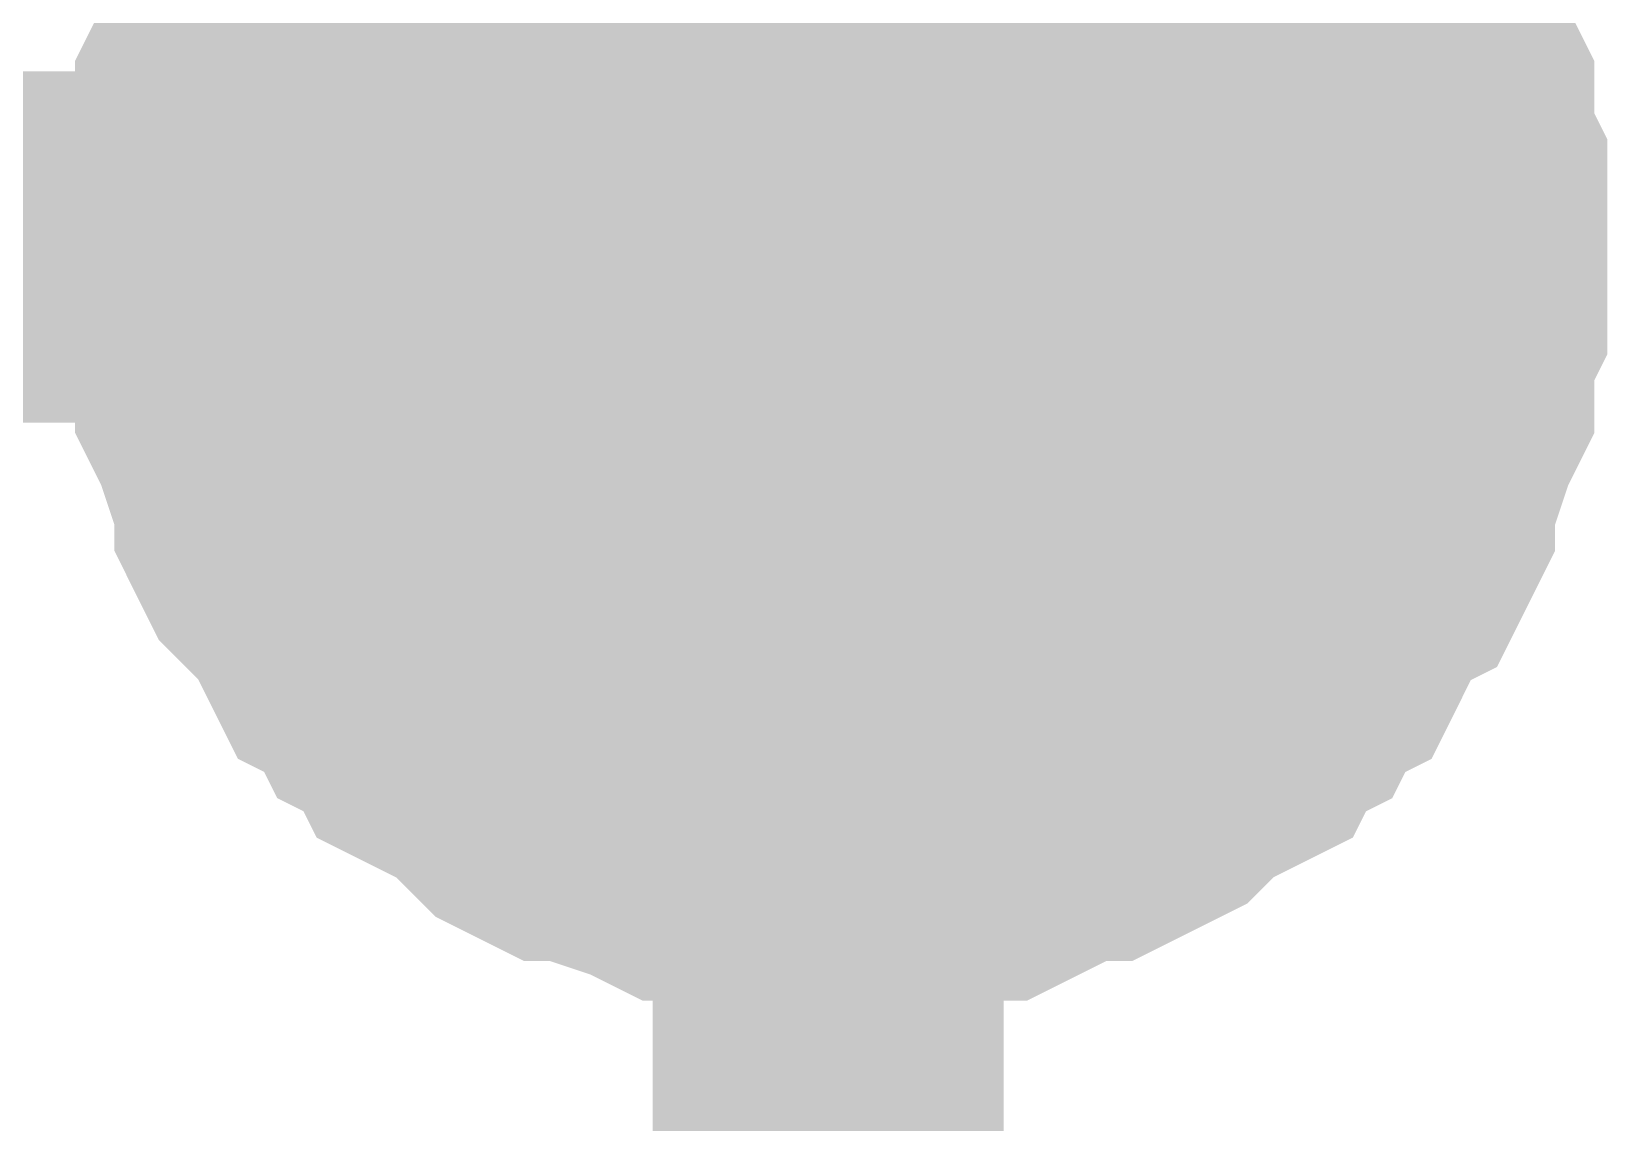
# Model space of a CAD drawing. Header units: inches. Extents: x 0 to 11.5, y 0 to 7.6.
# Drawn here: x 6.673 to 6.726, y 4.7704 to 4.8071 of the extents above; entities that cross this region are included whole.
import ezdxf

# ---------------------------------------------------------------- set-up
doc = ezdxf.new("R2010")
doc.units = ezdxf.units.IN
doc.header["$MEASUREMENT"] = 0
doc.layers.add('Sheet', color=255, linetype='Continuous')

msp = doc.modelspace()

# ---------------------------------------------------------------- linework, layer by layer
at = {"layer": 'Sheet'}
for points in [[(4.500345, 4.299698, 0.0118, 0.0118, 0), (6.100115, 4.299698, 0.0118, 0.0118, 0), (6.100115, 4.799838, 0.0118, 0.0118, 0), (6.699808, 4.799838, 0.0118, 0.0118, 0), (6.699808, 4.899954, 0.0118, 0.0118, 0)], [(6.679965, 4.799838, 0.0118, 0.0118, 0), (6.679965, 4.80072, 0.0118, 0.0118, 0), (6.679965, 4.802043, 0.0118, 0.0118, 0), (6.680406, 4.802925, 0.0118, 0.0118, 0), (6.680406, 4.803807, 0.0118, 0.0118, 0), (6.680406, 4.804689, 0.0118, 0.0118, 0), (6.680847, 4.805571, 0.0118, 0.0118, 0), (6.681288, 4.806894, 0.0118, 0.0118, 0), (6.681729, 4.807776, 0.0118, 0.0118, 0), (6.681729, 4.808658, 0.0118, 0.0118, 0), (6.68217, 4.80954, 0.0118, 0.0118, 0), (6.682611, 4.809981, 0.0118, 0.0118, 0), (6.683493, 4.810864, 0.0118, 0.0118, 0), (6.683934, 4.811746, 0.0118, 0.0118, 0), (6.684375, 4.812628, 0.0118, 0.0118, 0), (6.685257, 4.813069, 0.0118, 0.0118, 0)], [(6.679965, 4.799838, 0.0118, 0.0118, 0), (6.679965, 4.80072, 0.0118, 0.0118, 0), (6.679965, 4.802043, 0.0118, 0.0118, 0), (6.680406, 4.802925, 0.0118, 0.0118, 0), (6.680406, 4.803807, 0.0118, 0.0118, 0), (6.680406, 4.804689, 0.0118, 0.0118, 0), (6.680847, 4.805571, 0.0118, 0.0118, 0), (6.681288, 4.806894, 0.0118, 0.0118, 0), (6.681729, 4.807776, 0.0118, 0.0118, 0), (6.681729, 4.808658, 0.0118, 0.0118, 0), (6.68217, 4.80954, 0.0118, 0.0118, 0), (6.682611, 4.809981, 0.0118, 0.0118, 0), (6.683493, 4.810864, 0.0118, 0.0118, 0), (6.683934, 4.811746, 0.0118, 0.0118, 0), (6.684375, 4.812628, 0.0118, 0.0118, 0), (6.685257, 4.813069, 0.0118, 0.0118, 0)], [(6.679965, 4.799838, 0.0118, 0.0118, 0), (6.679965, 4.80072, 0.0118, 0.0118, 0), (6.679965, 4.802043, 0.0118, 0.0118, 0), (6.680406, 4.802925, 0.0118, 0.0118, 0), (6.680406, 4.803807, 0.0118, 0.0118, 0), (6.680406, 4.804689, 0.0118, 0.0118, 0), (6.680847, 4.805571, 0.0118, 0.0118, 0), (6.681288, 4.806894, 0.0118, 0.0118, 0), (6.681729, 4.807776, 0.0118, 0.0118, 0), (6.681729, 4.808658, 0.0118, 0.0118, 0), (6.68217, 4.80954, 0.0118, 0.0118, 0), (6.682611, 4.809981, 0.0118, 0.0118, 0), (6.683493, 4.810864, 0.0118, 0.0118, 0), (6.683934, 4.811746, 0.0118, 0.0118, 0), (6.684375, 4.812628, 0.0118, 0.0118, 0), (6.685257, 4.813069, 0.0118, 0.0118, 0)], [(6.679965, 4.799838, 0.0118, 0.0118, 0), (6.679965, 4.80072, 0.0118, 0.0118, 0), (6.679965, 4.802043, 0.0118, 0.0118, 0), (6.680406, 4.802925, 0.0118, 0.0118, 0), (6.680406, 4.803807, 0.0118, 0.0118, 0), (6.680406, 4.804689, 0.0118, 0.0118, 0), (6.680847, 4.805571, 0.0118, 0.0118, 0), (6.681288, 4.806894, 0.0118, 0.0118, 0), (6.681729, 4.807776, 0.0118, 0.0118, 0), (6.681729, 4.808658, 0.0118, 0.0118, 0), (6.68217, 4.80954, 0.0118, 0.0118, 0), (6.682611, 4.809981, 0.0118, 0.0118, 0), (6.683493, 4.810864, 0.0118, 0.0118, 0), (6.683934, 4.811746, 0.0118, 0.0118, 0), (6.684375, 4.812628, 0.0118, 0.0118, 0), (6.685257, 4.813069, 0.0118, 0.0118, 0)], [(6.714801, 4.813069, 0.0118, 0.0118, 0), (6.715683, 4.812628, 0.0118, 0.0118, 0), (6.716123, 4.811746, 0.0118, 0.0118, 0), (6.716564, 4.810864, 0.0118, 0.0118, 0), (6.717005, 4.809981, 0.0118, 0.0118, 0), (6.717887, 4.80954, 0.0118, 0.0118, 0), (6.718328, 4.808658, 0.0118, 0.0118, 0), (6.718328, 4.807776, 0.0118, 0.0118, 0), (6.718769, 4.806894, 0.0118, 0.0118, 0), (6.71921, 4.805571, 0.0118, 0.0118, 0), (6.719651, 4.804689, 0.0118, 0.0118, 0), (6.719651, 4.803807, 0.0118, 0.0118, 0), (6.719651, 4.802925, 0.0118, 0.0118, 0), (6.720092, 4.802043, 0.0118, 0.0118, 0), (6.720092, 4.80072, 0.0118, 0.0118, 0), (6.720092, 4.799838, 0.0118, 0.0118, 0)], [(6.714801, 4.813069, 0.0118, 0.0118, 0), (6.715683, 4.812628, 0.0118, 0.0118, 0), (6.716123, 4.811746, 0.0118, 0.0118, 0), (6.716564, 4.810864, 0.0118, 0.0118, 0), (6.717005, 4.809981, 0.0118, 0.0118, 0), (6.717887, 4.80954, 0.0118, 0.0118, 0), (6.718328, 4.808658, 0.0118, 0.0118, 0), (6.718328, 4.807776, 0.0118, 0.0118, 0), (6.718769, 4.806894, 0.0118, 0.0118, 0), (6.71921, 4.805571, 0.0118, 0.0118, 0), (6.719651, 4.804689, 0.0118, 0.0118, 0), (6.719651, 4.803807, 0.0118, 0.0118, 0), (6.719651, 4.802925, 0.0118, 0.0118, 0), (6.720092, 4.802043, 0.0118, 0.0118, 0), (6.720092, 4.80072, 0.0118, 0.0118, 0), (6.720092, 4.799838, 0.0118, 0.0118, 0)], [(6.714801, 4.813069, 0.0118, 0.0118, 0), (6.715683, 4.812628, 0.0118, 0.0118, 0), (6.716123, 4.811746, 0.0118, 0.0118, 0), (6.716564, 4.810864, 0.0118, 0.0118, 0), (6.717005, 4.809981, 0.0118, 0.0118, 0), (6.717887, 4.80954, 0.0118, 0.0118, 0), (6.718328, 4.808658, 0.0118, 0.0118, 0), (6.718328, 4.807776, 0.0118, 0.0118, 0), (6.718769, 4.806894, 0.0118, 0.0118, 0), (6.71921, 4.805571, 0.0118, 0.0118, 0), (6.719651, 4.804689, 0.0118, 0.0118, 0), (6.719651, 4.803807, 0.0118, 0.0118, 0), (6.719651, 4.802925, 0.0118, 0.0118, 0), (6.720092, 4.802043, 0.0118, 0.0118, 0), (6.720092, 4.80072, 0.0118, 0.0118, 0), (6.720092, 4.799838, 0.0118, 0.0118, 0)], [(6.714801, 4.813069, 0.0118, 0.0118, 0), (6.715683, 4.812628, 0.0118, 0.0118, 0), (6.716123, 4.811746, 0.0118, 0.0118, 0), (6.716564, 4.810864, 0.0118, 0.0118, 0), (6.717005, 4.809981, 0.0118, 0.0118, 0), (6.717887, 4.80954, 0.0118, 0.0118, 0), (6.718328, 4.808658, 0.0118, 0.0118, 0), (6.718328, 4.807776, 0.0118, 0.0118, 0), (6.718769, 4.806894, 0.0118, 0.0118, 0), (6.71921, 4.805571, 0.0118, 0.0118, 0), (6.719651, 4.804689, 0.0118, 0.0118, 0), (6.719651, 4.803807, 0.0118, 0.0118, 0), (6.719651, 4.802925, 0.0118, 0.0118, 0), (6.720092, 4.802043, 0.0118, 0.0118, 0), (6.720092, 4.80072, 0.0118, 0.0118, 0), (6.720092, 4.799838, 0.0118, 0.0118, 0)], [(6.679965, 4.799838, 0.0039, 0.0039, 0), (6.679965, 4.80072, 0.0039, 0.0039, 0), (6.679965, 4.802043, 0.0039, 0.0039, 0), (6.680406, 4.802925, 0.0039, 0.0039, 0), (6.680406, 4.803807, 0.0039, 0.0039, 0), (6.680406, 4.804689, 0.0039, 0.0039, 0), (6.680847, 4.805571, 0.0039, 0.0039, 0), (6.681288, 4.806894, 0.0039, 0.0039, 0), (6.681729, 4.807776, 0.0039, 0.0039, 0), (6.681729, 4.808658, 0.0039, 0.0039, 0), (6.68217, 4.80954, 0.0039, 0.0039, 0)], [(6.679965, 4.799838, 0.0039, 0.0039, 0), (6.679965, 4.80072, 0.0039, 0.0039, 0), (6.679965, 4.802043, 0.0039, 0.0039, 0), (6.680406, 4.802925, 0.0039, 0.0039, 0), (6.680406, 4.803807, 0.0039, 0.0039, 0), (6.680406, 4.804689, 0.0039, 0.0039, 0), (6.680847, 4.805571, 0.0039, 0.0039, 0), (6.681288, 4.806894, 0.0039, 0.0039, 0), (6.681729, 4.807776, 0.0039, 0.0039, 0), (6.681729, 4.808658, 0.0039, 0.0039, 0), (6.68217, 4.80954, 0.0039, 0.0039, 0)], [(6.679965, 4.799838, 0.0039, 0.0039, 0), (6.679965, 4.80072, 0.0039, 0.0039, 0), (6.679965, 4.802043, 0.0039, 0.0039, 0), (6.680406, 4.802925, 0.0039, 0.0039, 0), (6.680406, 4.803807, 0.0039, 0.0039, 0), (6.680406, 4.804689, 0.0039, 0.0039, 0), (6.680847, 4.805571, 0.0039, 0.0039, 0), (6.681288, 4.806894, 0.0039, 0.0039, 0), (6.681729, 4.807776, 0.0039, 0.0039, 0), (6.681729, 4.808658, 0.0039, 0.0039, 0), (6.68217, 4.80954, 0.0039, 0.0039, 0)], [(6.679965, 4.799838, 0.0039, 0.0039, 0), (6.679965, 4.80072, 0.0039, 0.0039, 0), (6.679965, 4.802043, 0.0039, 0.0039, 0), (6.680406, 4.802925, 0.0039, 0.0039, 0), (6.680406, 4.803807, 0.0039, 0.0039, 0), (6.680406, 4.804689, 0.0039, 0.0039, 0), (6.680847, 4.805571, 0.0039, 0.0039, 0), (6.681288, 4.806894, 0.0039, 0.0039, 0), (6.681729, 4.807776, 0.0039, 0.0039, 0), (6.681729, 4.808658, 0.0039, 0.0039, 0), (6.68217, 4.80954, 0.0039, 0.0039, 0)], [(6.717887, 4.80954, 0.0039, 0.0039, 0), (6.718328, 4.808658, 0.0039, 0.0039, 0), (6.718328, 4.807776, 0.0039, 0.0039, 0), (6.718769, 4.806894, 0.0039, 0.0039, 0), (6.71921, 4.805571, 0.0039, 0.0039, 0), (6.719651, 4.804689, 0.0039, 0.0039, 0), (6.719651, 4.803807, 0.0039, 0.0039, 0), (6.719651, 4.802925, 0.0039, 0.0039, 0), (6.720092, 4.802043, 0.0039, 0.0039, 0), (6.720092, 4.80072, 0.0039, 0.0039, 0), (6.720092, 4.799838, 0.0039, 0.0039, 0)], [(6.717887, 4.80954, 0.0039, 0.0039, 0), (6.718328, 4.808658, 0.0039, 0.0039, 0), (6.718328, 4.807776, 0.0039, 0.0039, 0), (6.718769, 4.806894, 0.0039, 0.0039, 0), (6.71921, 4.805571, 0.0039, 0.0039, 0), (6.719651, 4.804689, 0.0039, 0.0039, 0), (6.719651, 4.803807, 0.0039, 0.0039, 0), (6.719651, 4.802925, 0.0039, 0.0039, 0), (6.720092, 4.802043, 0.0039, 0.0039, 0), (6.720092, 4.80072, 0.0039, 0.0039, 0), (6.720092, 4.799838, 0.0039, 0.0039, 0)], [(6.717887, 4.80954, 0.0039, 0.0039, 0), (6.718328, 4.808658, 0.0039, 0.0039, 0), (6.718328, 4.807776, 0.0039, 0.0039, 0), (6.718769, 4.806894, 0.0039, 0.0039, 0), (6.71921, 4.805571, 0.0039, 0.0039, 0), (6.719651, 4.804689, 0.0039, 0.0039, 0), (6.719651, 4.803807, 0.0039, 0.0039, 0), (6.719651, 4.802925, 0.0039, 0.0039, 0), (6.720092, 4.802043, 0.0039, 0.0039, 0), (6.720092, 4.80072, 0.0039, 0.0039, 0), (6.720092, 4.799838, 0.0039, 0.0039, 0)], [(6.717887, 4.80954, 0.0039, 0.0039, 0), (6.718328, 4.808658, 0.0039, 0.0039, 0), (6.718328, 4.807776, 0.0039, 0.0039, 0), (6.718769, 4.806894, 0.0039, 0.0039, 0), (6.71921, 4.805571, 0.0039, 0.0039, 0), (6.719651, 4.804689, 0.0039, 0.0039, 0), (6.719651, 4.803807, 0.0039, 0.0039, 0), (6.719651, 4.802925, 0.0039, 0.0039, 0), (6.720092, 4.802043, 0.0039, 0.0039, 0), (6.720092, 4.80072, 0.0039, 0.0039, 0), (6.720092, 4.799838, 0.0039, 0.0039, 0)], [(6.699808, 4.779991, 0.0118, 0.0118, 0), (6.698926, 4.779991, 0.0118, 0.0118, 0), (6.697604, 4.779991, 0.0118, 0.0118, 0), (6.696722, 4.780432, 0.0118, 0.0118, 0), (6.69584, 4.780432, 0.0118, 0.0118, 0), (6.694958, 4.780432, 0.0118, 0.0118, 0), (6.694076, 4.780873, 0.0118, 0.0118, 0), (6.692753, 4.781314, 0.0118, 0.0118, 0), (6.691871, 4.781755, 0.0118, 0.0118, 0), (6.690989, 4.781755, 0.0118, 0.0118, 0), (6.690107, 4.782196, 0.0118, 0.0118, 0), (6.689666, 4.782637, 0.0118, 0.0118, 0), (6.688785, 4.783519, 0.0118, 0.0118, 0), (6.687903, 4.78396, 0.0118, 0.0118, 0), (6.687021, 4.784401, 0.0118, 0.0118, 0), (6.68658, 4.785283, 0.0118, 0.0118, 0), (6.685698, 4.785724, 0.0118, 0.0118, 0), (6.685257, 4.786606, 0.0118, 0.0118, 0), (6.684375, 4.787047, 0.0118, 0.0118, 0), (6.683934, 4.787929, 0.0118, 0.0118, 0), (6.683493, 4.788812, 0.0118, 0.0118, 0), (6.682611, 4.789694, 0.0118, 0.0118, 0), (6.68217, 4.790135, 0.0118, 0.0118, 0), (6.681729, 4.791017, 0.0118, 0.0118, 0), (6.681729, 4.791899, 0.0118, 0.0118, 0), (6.681288, 4.792781, 0.0118, 0.0118, 0), (6.680847, 4.794104, 0.0118, 0.0118, 0), (6.680406, 4.794986, 0.0118, 0.0118, 0), (6.680406, 4.795868, 0.0118, 0.0118, 0), (6.680406, 4.79675, 0.0118, 0.0118, 0), (6.679965, 4.797632, 0.0118, 0.0118, 0), (6.679965, 4.798955, 0.0118, 0.0118, 0), (6.679965, 4.799838, 0.0118, 0.0118, 0)], [(6.679965, 4.799838, 0.0118, 0.0118, 0), (6.679965, 4.799838, 0.0118, 0.0118, 0)], [(6.699808, 4.779991, 0.0118, 0.0118, 0), (6.698926, 4.779991, 0.0118, 0.0118, 0), (6.697604, 4.779991, 0.0118, 0.0118, 0), (6.696722, 4.780432, 0.0118, 0.0118, 0), (6.69584, 4.780432, 0.0118, 0.0118, 0), (6.694958, 4.780432, 0.0118, 0.0118, 0), (6.694076, 4.780873, 0.0118, 0.0118, 0), (6.692753, 4.781314, 0.0118, 0.0118, 0), (6.691871, 4.781755, 0.0118, 0.0118, 0), (6.690989, 4.781755, 0.0118, 0.0118, 0), (6.690107, 4.782196, 0.0118, 0.0118, 0), (6.689666, 4.782637, 0.0118, 0.0118, 0), (6.688785, 4.783519, 0.0118, 0.0118, 0), (6.687903, 4.78396, 0.0118, 0.0118, 0), (6.687021, 4.784401, 0.0118, 0.0118, 0), (6.68658, 4.785283, 0.0118, 0.0118, 0), (6.685698, 4.785724, 0.0118, 0.0118, 0), (6.685257, 4.786606, 0.0118, 0.0118, 0), (6.684375, 4.787047, 0.0118, 0.0118, 0), (6.683934, 4.787929, 0.0118, 0.0118, 0), (6.683493, 4.788812, 0.0118, 0.0118, 0), (6.682611, 4.789694, 0.0118, 0.0118, 0), (6.68217, 4.790135, 0.0118, 0.0118, 0), (6.681729, 4.791017, 0.0118, 0.0118, 0), (6.681729, 4.791899, 0.0118, 0.0118, 0), (6.681288, 4.792781, 0.0118, 0.0118, 0), (6.680847, 4.794104, 0.0118, 0.0118, 0), (6.680406, 4.794986, 0.0118, 0.0118, 0), (6.680406, 4.795868, 0.0118, 0.0118, 0), (6.680406, 4.79675, 0.0118, 0.0118, 0), (6.679965, 4.797632, 0.0118, 0.0118, 0), (6.679965, 4.798955, 0.0118, 0.0118, 0), (6.679965, 4.799838, 0.0118, 0.0118, 0)], [(6.679965, 4.799838, 0.0118, 0.0118, 0), (6.679965, 4.799838, 0.0118, 0.0118, 0)], [(6.699808, 4.779991, 0.0118, 0.0118, 0), (6.698926, 4.779991, 0.0118, 0.0118, 0), (6.697604, 4.779991, 0.0118, 0.0118, 0), (6.696722, 4.780432, 0.0118, 0.0118, 0), (6.69584, 4.780432, 0.0118, 0.0118, 0), (6.694958, 4.780432, 0.0118, 0.0118, 0), (6.694076, 4.780873, 0.0118, 0.0118, 0), (6.692753, 4.781314, 0.0118, 0.0118, 0), (6.691871, 4.781755, 0.0118, 0.0118, 0), (6.690989, 4.781755, 0.0118, 0.0118, 0), (6.690107, 4.782196, 0.0118, 0.0118, 0), (6.689666, 4.782637, 0.0118, 0.0118, 0), (6.688785, 4.783519, 0.0118, 0.0118, 0), (6.687903, 4.78396, 0.0118, 0.0118, 0), (6.687021, 4.784401, 0.0118, 0.0118, 0), (6.68658, 4.785283, 0.0118, 0.0118, 0), (6.685698, 4.785724, 0.0118, 0.0118, 0), (6.685257, 4.786606, 0.0118, 0.0118, 0), (6.684375, 4.787047, 0.0118, 0.0118, 0), (6.683934, 4.787929, 0.0118, 0.0118, 0), (6.683493, 4.788812, 0.0118, 0.0118, 0), (6.682611, 4.789694, 0.0118, 0.0118, 0), (6.68217, 4.790135, 0.0118, 0.0118, 0), (6.681729, 4.791017, 0.0118, 0.0118, 0), (6.681729, 4.791899, 0.0118, 0.0118, 0), (6.681288, 4.792781, 0.0118, 0.0118, 0), (6.680847, 4.794104, 0.0118, 0.0118, 0), (6.680406, 4.794986, 0.0118, 0.0118, 0), (6.680406, 4.795868, 0.0118, 0.0118, 0), (6.680406, 4.79675, 0.0118, 0.0118, 0), (6.679965, 4.797632, 0.0118, 0.0118, 0), (6.679965, 4.798955, 0.0118, 0.0118, 0), (6.679965, 4.799838, 0.0118, 0.0118, 0)], [(6.679965, 4.799838, 0.0118, 0.0118, 0), (6.679965, 4.799838, 0.0118, 0.0118, 0)], [(6.699808, 4.779991, 0.0118, 0.0118, 0), (6.698926, 4.779991, 0.0118, 0.0118, 0), (6.697604, 4.779991, 0.0118, 0.0118, 0), (6.696722, 4.780432, 0.0118, 0.0118, 0), (6.69584, 4.780432, 0.0118, 0.0118, 0), (6.694958, 4.780432, 0.0118, 0.0118, 0), (6.694076, 4.780873, 0.0118, 0.0118, 0), (6.692753, 4.781314, 0.0118, 0.0118, 0), (6.691871, 4.781755, 0.0118, 0.0118, 0), (6.690989, 4.781755, 0.0118, 0.0118, 0), (6.690107, 4.782196, 0.0118, 0.0118, 0), (6.689666, 4.782637, 0.0118, 0.0118, 0), (6.688785, 4.783519, 0.0118, 0.0118, 0), (6.687903, 4.78396, 0.0118, 0.0118, 0), (6.687021, 4.784401, 0.0118, 0.0118, 0), (6.68658, 4.785283, 0.0118, 0.0118, 0), (6.685698, 4.785724, 0.0118, 0.0118, 0), (6.685257, 4.786606, 0.0118, 0.0118, 0), (6.684375, 4.787047, 0.0118, 0.0118, 0), (6.683934, 4.787929, 0.0118, 0.0118, 0), (6.683493, 4.788812, 0.0118, 0.0118, 0), (6.682611, 4.789694, 0.0118, 0.0118, 0), (6.68217, 4.790135, 0.0118, 0.0118, 0), (6.681729, 4.791017, 0.0118, 0.0118, 0), (6.681729, 4.791899, 0.0118, 0.0118, 0), (6.681288, 4.792781, 0.0118, 0.0118, 0), (6.680847, 4.794104, 0.0118, 0.0118, 0), (6.680406, 4.794986, 0.0118, 0.0118, 0), (6.680406, 4.795868, 0.0118, 0.0118, 0), (6.680406, 4.79675, 0.0118, 0.0118, 0), (6.679965, 4.797632, 0.0118, 0.0118, 0), (6.679965, 4.798955, 0.0118, 0.0118, 0), (6.679965, 4.799838, 0.0118, 0.0118, 0)], [(6.679965, 4.799838, 0.0118, 0.0118, 0), (6.679965, 4.799838, 0.0118, 0.0118, 0)], [(6.720092, 4.799838, 0.0118, 0.0118, 0), (6.720092, 4.798955, 0.0118, 0.0118, 0), (6.720092, 4.797632, 0.0118, 0.0118, 0), (6.719651, 4.79675, 0.0118, 0.0118, 0), (6.719651, 4.795868, 0.0118, 0.0118, 0), (6.719651, 4.794986, 0.0118, 0.0118, 0), (6.71921, 4.794104, 0.0118, 0.0118, 0), (6.718769, 4.792781, 0.0118, 0.0118, 0), (6.718328, 4.791899, 0.0118, 0.0118, 0), (6.718328, 4.791017, 0.0118, 0.0118, 0), (6.717887, 4.790135, 0.0118, 0.0118, 0), (6.717005, 4.789694, 0.0118, 0.0118, 0), (6.716564, 4.788812, 0.0118, 0.0118, 0), (6.716123, 4.787929, 0.0118, 0.0118, 0), (6.715683, 4.787047, 0.0118, 0.0118, 0), (6.714801, 4.786606, 0.0118, 0.0118, 0), (6.71436, 4.785724, 0.0118, 0.0118, 0), (6.713478, 4.785283, 0.0118, 0.0118, 0), (6.713037, 4.784401, 0.0118, 0.0118, 0), (6.712155, 4.78396, 0.0118, 0.0118, 0), (6.711273, 4.783519, 0.0118, 0.0118, 0), (6.710391, 4.782637, 0.0118, 0.0118, 0), (6.709509, 4.782196, 0.0118, 0.0118, 0), (6.708627, 4.781755, 0.0118, 0.0118, 0), (6.707745, 4.781755, 0.0118, 0.0118, 0), (6.706863, 4.781314, 0.0118, 0.0118, 0), (6.705982, 4.780873, 0.0118, 0.0118, 0), (6.7051, 4.780432, 0.0118, 0.0118, 0), (6.703777, 4.780432, 0.0118, 0.0118, 0), (6.702895, 4.780432, 0.0118, 0.0118, 0), (6.702013, 4.779991, 0.0118, 0.0118, 0), (6.70069, 4.779991, 0.0118, 0.0118, 0), (6.699808, 4.779991, 0.0118, 0.0118, 0)], [(6.699808, 4.799838, 0.0118, 0.0118, 0), (6.699808, 4.599605, 0.0118, 0.0118, 0)], [(6.720092, 4.799838, 0.0118, 0.0118, 0), (6.720092, 4.798955, 0.0118, 0.0118, 0), (6.720092, 4.797632, 0.0118, 0.0118, 0), (6.719651, 4.79675, 0.0118, 0.0118, 0), (6.719651, 4.795868, 0.0118, 0.0118, 0), (6.719651, 4.794986, 0.0118, 0.0118, 0), (6.71921, 4.794104, 0.0118, 0.0118, 0), (6.718769, 4.792781, 0.0118, 0.0118, 0), (6.718328, 4.791899, 0.0118, 0.0118, 0), (6.718328, 4.791017, 0.0118, 0.0118, 0), (6.717887, 4.790135, 0.0118, 0.0118, 0), (6.717005, 4.789694, 0.0118, 0.0118, 0), (6.716564, 4.788812, 0.0118, 0.0118, 0), (6.716123, 4.787929, 0.0118, 0.0118, 0), (6.715683, 4.787047, 0.0118, 0.0118, 0), (6.714801, 4.786606, 0.0118, 0.0118, 0), (6.71436, 4.785724, 0.0118, 0.0118, 0), (6.713478, 4.785283, 0.0118, 0.0118, 0), (6.713037, 4.784401, 0.0118, 0.0118, 0), (6.712155, 4.78396, 0.0118, 0.0118, 0), (6.711273, 4.783519, 0.0118, 0.0118, 0), (6.710391, 4.782637, 0.0118, 0.0118, 0), (6.709509, 4.782196, 0.0118, 0.0118, 0), (6.708627, 4.781755, 0.0118, 0.0118, 0), (6.707745, 4.781755, 0.0118, 0.0118, 0), (6.706863, 4.781314, 0.0118, 0.0118, 0), (6.705982, 4.780873, 0.0118, 0.0118, 0), (6.7051, 4.780432, 0.0118, 0.0118, 0), (6.703777, 4.780432, 0.0118, 0.0118, 0), (6.702895, 4.780432, 0.0118, 0.0118, 0), (6.702013, 4.779991, 0.0118, 0.0118, 0), (6.70069, 4.779991, 0.0118, 0.0118, 0), (6.699808, 4.779991, 0.0118, 0.0118, 0)], [(6.720092, 4.799838, 0.0118, 0.0118, 0), (6.720092, 4.798955, 0.0118, 0.0118, 0), (6.720092, 4.797632, 0.0118, 0.0118, 0), (6.719651, 4.79675, 0.0118, 0.0118, 0), (6.719651, 4.795868, 0.0118, 0.0118, 0), (6.719651, 4.794986, 0.0118, 0.0118, 0), (6.71921, 4.794104, 0.0118, 0.0118, 0), (6.718769, 4.792781, 0.0118, 0.0118, 0), (6.718328, 4.791899, 0.0118, 0.0118, 0), (6.718328, 4.791017, 0.0118, 0.0118, 0), (6.717887, 4.790135, 0.0118, 0.0118, 0), (6.717005, 4.789694, 0.0118, 0.0118, 0), (6.716564, 4.788812, 0.0118, 0.0118, 0), (6.716123, 4.787929, 0.0118, 0.0118, 0), (6.715683, 4.787047, 0.0118, 0.0118, 0), (6.714801, 4.786606, 0.0118, 0.0118, 0), (6.71436, 4.785724, 0.0118, 0.0118, 0), (6.713478, 4.785283, 0.0118, 0.0118, 0), (6.713037, 4.784401, 0.0118, 0.0118, 0), (6.712155, 4.78396, 0.0118, 0.0118, 0), (6.711273, 4.783519, 0.0118, 0.0118, 0), (6.710391, 4.782637, 0.0118, 0.0118, 0), (6.709509, 4.782196, 0.0118, 0.0118, 0), (6.708627, 4.781755, 0.0118, 0.0118, 0), (6.707745, 4.781755, 0.0118, 0.0118, 0), (6.706863, 4.781314, 0.0118, 0.0118, 0), (6.705982, 4.780873, 0.0118, 0.0118, 0), (6.7051, 4.780432, 0.0118, 0.0118, 0), (6.703777, 4.780432, 0.0118, 0.0118, 0), (6.702895, 4.780432, 0.0118, 0.0118, 0), (6.702013, 4.779991, 0.0118, 0.0118, 0), (6.70069, 4.779991, 0.0118, 0.0118, 0), (6.699808, 4.779991, 0.0118, 0.0118, 0)], [(6.720092, 4.799838, 0.0118, 0.0118, 0), (6.720092, 4.798955, 0.0118, 0.0118, 0), (6.720092, 4.797632, 0.0118, 0.0118, 0), (6.719651, 4.79675, 0.0118, 0.0118, 0), (6.719651, 4.795868, 0.0118, 0.0118, 0), (6.719651, 4.794986, 0.0118, 0.0118, 0), (6.71921, 4.794104, 0.0118, 0.0118, 0), (6.718769, 4.792781, 0.0118, 0.0118, 0), (6.718328, 4.791899, 0.0118, 0.0118, 0), (6.718328, 4.791017, 0.0118, 0.0118, 0), (6.717887, 4.790135, 0.0118, 0.0118, 0), (6.717005, 4.789694, 0.0118, 0.0118, 0), (6.716564, 4.788812, 0.0118, 0.0118, 0), (6.716123, 4.787929, 0.0118, 0.0118, 0), (6.715683, 4.787047, 0.0118, 0.0118, 0), (6.714801, 4.786606, 0.0118, 0.0118, 0), (6.71436, 4.785724, 0.0118, 0.0118, 0), (6.713478, 4.785283, 0.0118, 0.0118, 0), (6.713037, 4.784401, 0.0118, 0.0118, 0), (6.712155, 4.78396, 0.0118, 0.0118, 0), (6.711273, 4.783519, 0.0118, 0.0118, 0), (6.710391, 4.782637, 0.0118, 0.0118, 0), (6.709509, 4.782196, 0.0118, 0.0118, 0), (6.708627, 4.781755, 0.0118, 0.0118, 0), (6.707745, 4.781755, 0.0118, 0.0118, 0), (6.706863, 4.781314, 0.0118, 0.0118, 0), (6.705982, 4.780873, 0.0118, 0.0118, 0), (6.7051, 4.780432, 0.0118, 0.0118, 0), (6.703777, 4.780432, 0.0118, 0.0118, 0), (6.702895, 4.780432, 0.0118, 0.0118, 0), (6.702013, 4.779991, 0.0118, 0.0118, 0), (6.70069, 4.779991, 0.0118, 0.0118, 0), (6.699808, 4.779991, 0.0118, 0.0118, 0)], [(6.720092, 4.799838, 0.0118, 0.0118, 0), (6.720092, 4.799838, 0.0118, 0.0118, 0), (6.720092, 4.799838, 0.0118, 0.0118, 0), (6.720092, 4.799838, 0.0118, 0.0118, 0), (6.720092, 4.799838, 0.0118, 0.0118, 0), (6.720092, 4.799838, 0.0118, 0.0118, 0), (6.720092, 4.799838, 0.0118, 0.0118, 0), (6.720092, 4.799838, 0.0118, 0.0118, 0), (6.720092, 4.799838, 0.0118, 0.0118, 0), (6.720092, 4.799838, 0.0118, 0.0118, 0), (6.720092, 4.799838, 0.0118, 0.0118, 0), (6.720092, 4.799838, 0.0118, 0.0118, 0), (6.720092, 4.799838, 0.0118, 0.0118, 0), (6.720092, 4.799838, 0.0118, 0.0118, 0), (6.720092, 4.799838, 0.0118, 0.0118, 0), (6.720092, 4.799838, 0.0118, 0.0118, 0), (6.720092, 4.799838, 0.0118, 0.0118, 0), (6.720092, 4.799838, 0.0118, 0.0118, 0), (6.720092, 4.799838, 0.0118, 0.0118, 0), (6.720092, 4.799838, 0.0118, 0.0118, 0), (6.720092, 4.799838, 0.0118, 0.0118, 0), (6.720092, 4.799838, 0.0118, 0.0118, 0), (6.720092, 4.799838, 0.0118, 0.0118, 0), (6.720092, 4.799838, 0.0118, 0.0118, 0), (6.720092, 4.799838, 0.0118, 0.0118, 0), (6.720092, 4.799838, 0.0118, 0.0118, 0), (6.720092, 4.799838, 0.0118, 0.0118, 0), (6.720092, 4.799838, 0.0118, 0.0118, 0), (6.720092, 4.799838, 0.0118, 0.0118, 0), (6.720092, 4.799838, 0.0118, 0.0118, 0), (6.720092, 4.799838, 0.0118, 0.0118, 0), (6.720092, 4.799838, 0.0118, 0.0118, 0), (6.720092, 4.799838, 0.0118, 0.0118, 0)], [(6.720092, 4.799838, 0.0118, 0.0118, 0), (6.720092, 4.799838, 0.0118, 0.0118, 0)], [(6.720092, 4.799838, 0.0118, 0.0118, 0), (6.720092, 4.799838, 0.0118, 0.0118, 0), (6.720092, 4.799838, 0.0118, 0.0118, 0), (6.720092, 4.799838, 0.0118, 0.0118, 0), (6.720092, 4.799838, 0.0118, 0.0118, 0), (6.720092, 4.799838, 0.0118, 0.0118, 0), (6.720092, 4.799838, 0.0118, 0.0118, 0), (6.720092, 4.799838, 0.0118, 0.0118, 0), (6.720092, 4.799838, 0.0118, 0.0118, 0), (6.720092, 4.799838, 0.0118, 0.0118, 0), (6.720092, 4.799838, 0.0118, 0.0118, 0), (6.720092, 4.799838, 0.0118, 0.0118, 0), (6.720092, 4.799838, 0.0118, 0.0118, 0), (6.720092, 4.799838, 0.0118, 0.0118, 0), (6.720092, 4.799838, 0.0118, 0.0118, 0), (6.720092, 4.799838, 0.0118, 0.0118, 0), (6.720092, 4.799838, 0.0118, 0.0118, 0), (6.720092, 4.799838, 0.0118, 0.0118, 0), (6.720092, 4.799838, 0.0118, 0.0118, 0), (6.720092, 4.799838, 0.0118, 0.0118, 0), (6.720092, 4.799838, 0.0118, 0.0118, 0), (6.720092, 4.799838, 0.0118, 0.0118, 0), (6.720092, 4.799838, 0.0118, 0.0118, 0), (6.720092, 4.799838, 0.0118, 0.0118, 0), (6.720092, 4.799838, 0.0118, 0.0118, 0), (6.720092, 4.799838, 0.0118, 0.0118, 0), (6.720092, 4.799838, 0.0118, 0.0118, 0), (6.720092, 4.799838, 0.0118, 0.0118, 0), (6.720092, 4.799838, 0.0118, 0.0118, 0), (6.720092, 4.799838, 0.0118, 0.0118, 0), (6.720092, 4.799838, 0.0118, 0.0118, 0), (6.720092, 4.799838, 0.0118, 0.0118, 0), (6.720092, 4.799838, 0.0118, 0.0118, 0)], [(6.720092, 4.799838, 0.0118, 0.0118, 0), (6.720092, 4.799838, 0.0118, 0.0118, 0)], [(6.720092, 4.799838, 0.0118, 0.0118, 0), (6.720092, 4.799838, 0.0118, 0.0118, 0), (6.720092, 4.799838, 0.0118, 0.0118, 0), (6.720092, 4.799838, 0.0118, 0.0118, 0), (6.720092, 4.799838, 0.0118, 0.0118, 0), (6.720092, 4.799838, 0.0118, 0.0118, 0), (6.720092, 4.799838, 0.0118, 0.0118, 0), (6.720092, 4.799838, 0.0118, 0.0118, 0), (6.720092, 4.799838, 0.0118, 0.0118, 0), (6.720092, 4.799838, 0.0118, 0.0118, 0), (6.720092, 4.799838, 0.0118, 0.0118, 0), (6.720092, 4.799838, 0.0118, 0.0118, 0), (6.720092, 4.799838, 0.0118, 0.0118, 0), (6.720092, 4.799838, 0.0118, 0.0118, 0), (6.720092, 4.799838, 0.0118, 0.0118, 0), (6.720092, 4.799838, 0.0118, 0.0118, 0), (6.720092, 4.799838, 0.0118, 0.0118, 0), (6.720092, 4.799838, 0.0118, 0.0118, 0), (6.720092, 4.799838, 0.0118, 0.0118, 0), (6.720092, 4.799838, 0.0118, 0.0118, 0), (6.720092, 4.799838, 0.0118, 0.0118, 0), (6.720092, 4.799838, 0.0118, 0.0118, 0), (6.720092, 4.799838, 0.0118, 0.0118, 0), (6.720092, 4.799838, 0.0118, 0.0118, 0), (6.720092, 4.799838, 0.0118, 0.0118, 0), (6.720092, 4.799838, 0.0118, 0.0118, 0), (6.720092, 4.799838, 0.0118, 0.0118, 0), (6.720092, 4.799838, 0.0118, 0.0118, 0), (6.720092, 4.799838, 0.0118, 0.0118, 0), (6.720092, 4.799838, 0.0118, 0.0118, 0), (6.720092, 4.799838, 0.0118, 0.0118, 0), (6.720092, 4.799838, 0.0118, 0.0118, 0), (6.720092, 4.799838, 0.0118, 0.0118, 0)], [(6.720092, 4.799838, 0.0118, 0.0118, 0), (6.720092, 4.799838, 0.0118, 0.0118, 0)], [(6.720092, 4.799838, 0.0118, 0.0118, 0), (6.720092, 4.799838, 0.0118, 0.0118, 0), (6.720092, 4.799838, 0.0118, 0.0118, 0), (6.720092, 4.799838, 0.0118, 0.0118, 0), (6.720092, 4.799838, 0.0118, 0.0118, 0), (6.720092, 4.799838, 0.0118, 0.0118, 0), (6.720092, 4.799838, 0.0118, 0.0118, 0), (6.720092, 4.799838, 0.0118, 0.0118, 0), (6.720092, 4.799838, 0.0118, 0.0118, 0), (6.720092, 4.799838, 0.0118, 0.0118, 0), (6.720092, 4.799838, 0.0118, 0.0118, 0), (6.720092, 4.799838, 0.0118, 0.0118, 0), (6.720092, 4.799838, 0.0118, 0.0118, 0), (6.720092, 4.799838, 0.0118, 0.0118, 0), (6.720092, 4.799838, 0.0118, 0.0118, 0), (6.720092, 4.799838, 0.0118, 0.0118, 0), (6.720092, 4.799838, 0.0118, 0.0118, 0), (6.720092, 4.799838, 0.0118, 0.0118, 0), (6.720092, 4.799838, 0.0118, 0.0118, 0), (6.720092, 4.799838, 0.0118, 0.0118, 0), (6.720092, 4.799838, 0.0118, 0.0118, 0), (6.720092, 4.799838, 0.0118, 0.0118, 0), (6.720092, 4.799838, 0.0118, 0.0118, 0), (6.720092, 4.799838, 0.0118, 0.0118, 0), (6.720092, 4.799838, 0.0118, 0.0118, 0), (6.720092, 4.799838, 0.0118, 0.0118, 0), (6.720092, 4.799838, 0.0118, 0.0118, 0), (6.720092, 4.799838, 0.0118, 0.0118, 0), (6.720092, 4.799838, 0.0118, 0.0118, 0), (6.720092, 4.799838, 0.0118, 0.0118, 0), (6.720092, 4.799838, 0.0118, 0.0118, 0), (6.720092, 4.799838, 0.0118, 0.0118, 0), (6.720092, 4.799838, 0.0118, 0.0118, 0)], [(6.720092, 4.799838, 0.0118, 0.0118, 0), (6.720092, 4.799838, 0.0118, 0.0118, 0)], [(6.699808, 4.779991, 0.0039, 0.0039, 0), (6.698926, 4.779991, 0.0039, 0.0039, 0), (6.697604, 4.779991, 0.0039, 0.0039, 0), (6.696722, 4.780432, 0.0039, 0.0039, 0), (6.69584, 4.780432, 0.0039, 0.0039, 0), (6.694958, 4.780432, 0.0039, 0.0039, 0), (6.694076, 4.780873, 0.0039, 0.0039, 0), (6.692753, 4.781314, 0.0039, 0.0039, 0), (6.691871, 4.781755, 0.0039, 0.0039, 0), (6.690989, 4.781755, 0.0039, 0.0039, 0), (6.690107, 4.782196, 0.0039, 0.0039, 0), (6.689666, 4.782637, 0.0039, 0.0039, 0), (6.688785, 4.783519, 0.0039, 0.0039, 0), (6.687903, 4.78396, 0.0039, 0.0039, 0), (6.687021, 4.784401, 0.0039, 0.0039, 0), (6.68658, 4.785283, 0.0039, 0.0039, 0), (6.685698, 4.785724, 0.0039, 0.0039, 0), (6.685257, 4.786606, 0.0039, 0.0039, 0), (6.684375, 4.787047, 0.0039, 0.0039, 0), (6.683934, 4.787929, 0.0039, 0.0039, 0), (6.683493, 4.788812, 0.0039, 0.0039, 0), (6.682611, 4.789694, 0.0039, 0.0039, 0), (6.68217, 4.790135, 0.0039, 0.0039, 0), (6.681729, 4.791017, 0.0039, 0.0039, 0), (6.681729, 4.791899, 0.0039, 0.0039, 0), (6.681288, 4.792781, 0.0039, 0.0039, 0), (6.680847, 4.794104, 0.0039, 0.0039, 0), (6.680406, 4.794986, 0.0039, 0.0039, 0), (6.680406, 4.795868, 0.0039, 0.0039, 0), (6.680406, 4.79675, 0.0039, 0.0039, 0), (6.679965, 4.797632, 0.0039, 0.0039, 0), (6.679965, 4.798955, 0.0039, 0.0039, 0), (6.679965, 4.799838, 0.0039, 0.0039, 0)], [(6.679965, 4.799838, 0.0039, 0.0039, 0), (6.679965, 4.799838, 0.0039, 0.0039, 0)], [(6.699808, 4.779991, 0.0039, 0.0039, 0), (6.698926, 4.779991, 0.0039, 0.0039, 0), (6.697604, 4.779991, 0.0039, 0.0039, 0), (6.696722, 4.780432, 0.0039, 0.0039, 0), (6.69584, 4.780432, 0.0039, 0.0039, 0), (6.694958, 4.780432, 0.0039, 0.0039, 0), (6.694076, 4.780873, 0.0039, 0.0039, 0), (6.692753, 4.781314, 0.0039, 0.0039, 0), (6.691871, 4.781755, 0.0039, 0.0039, 0), (6.690989, 4.781755, 0.0039, 0.0039, 0), (6.690107, 4.782196, 0.0039, 0.0039, 0), (6.689666, 4.782637, 0.0039, 0.0039, 0), (6.688785, 4.783519, 0.0039, 0.0039, 0), (6.687903, 4.78396, 0.0039, 0.0039, 0), (6.687021, 4.784401, 0.0039, 0.0039, 0), (6.68658, 4.785283, 0.0039, 0.0039, 0), (6.685698, 4.785724, 0.0039, 0.0039, 0), (6.685257, 4.786606, 0.0039, 0.0039, 0), (6.684375, 4.787047, 0.0039, 0.0039, 0), (6.683934, 4.787929, 0.0039, 0.0039, 0), (6.683493, 4.788812, 0.0039, 0.0039, 0), (6.682611, 4.789694, 0.0039, 0.0039, 0), (6.68217, 4.790135, 0.0039, 0.0039, 0), (6.681729, 4.791017, 0.0039, 0.0039, 0), (6.681729, 4.791899, 0.0039, 0.0039, 0), (6.681288, 4.792781, 0.0039, 0.0039, 0), (6.680847, 4.794104, 0.0039, 0.0039, 0), (6.680406, 4.794986, 0.0039, 0.0039, 0), (6.680406, 4.795868, 0.0039, 0.0039, 0), (6.680406, 4.79675, 0.0039, 0.0039, 0), (6.679965, 4.797632, 0.0039, 0.0039, 0), (6.679965, 4.798955, 0.0039, 0.0039, 0), (6.679965, 4.799838, 0.0039, 0.0039, 0)], [(6.679965, 4.799838, 0.0039, 0.0039, 0), (6.679965, 4.799838, 0.0039, 0.0039, 0)], [(6.699808, 4.779991, 0.0039, 0.0039, 0), (6.698926, 4.779991, 0.0039, 0.0039, 0), (6.697604, 4.779991, 0.0039, 0.0039, 0), (6.696722, 4.780432, 0.0039, 0.0039, 0), (6.69584, 4.780432, 0.0039, 0.0039, 0), (6.694958, 4.780432, 0.0039, 0.0039, 0), (6.694076, 4.780873, 0.0039, 0.0039, 0), (6.692753, 4.781314, 0.0039, 0.0039, 0), (6.691871, 4.781755, 0.0039, 0.0039, 0), (6.690989, 4.781755, 0.0039, 0.0039, 0), (6.690107, 4.782196, 0.0039, 0.0039, 0), (6.689666, 4.782637, 0.0039, 0.0039, 0), (6.688785, 4.783519, 0.0039, 0.0039, 0), (6.687903, 4.78396, 0.0039, 0.0039, 0), (6.687021, 4.784401, 0.0039, 0.0039, 0), (6.68658, 4.785283, 0.0039, 0.0039, 0), (6.685698, 4.785724, 0.0039, 0.0039, 0), (6.685257, 4.786606, 0.0039, 0.0039, 0), (6.684375, 4.787047, 0.0039, 0.0039, 0), (6.683934, 4.787929, 0.0039, 0.0039, 0), (6.683493, 4.788812, 0.0039, 0.0039, 0), (6.682611, 4.789694, 0.0039, 0.0039, 0), (6.68217, 4.790135, 0.0039, 0.0039, 0), (6.681729, 4.791017, 0.0039, 0.0039, 0), (6.681729, 4.791899, 0.0039, 0.0039, 0), (6.681288, 4.792781, 0.0039, 0.0039, 0), (6.680847, 4.794104, 0.0039, 0.0039, 0), (6.680406, 4.794986, 0.0039, 0.0039, 0), (6.680406, 4.795868, 0.0039, 0.0039, 0), (6.680406, 4.79675, 0.0039, 0.0039, 0), (6.679965, 4.797632, 0.0039, 0.0039, 0), (6.679965, 4.798955, 0.0039, 0.0039, 0), (6.679965, 4.799838, 0.0039, 0.0039, 0)], [(6.679965, 4.799838, 0.0039, 0.0039, 0), (6.679965, 4.799838, 0.0039, 0.0039, 0)], [(6.699808, 4.779991, 0.0039, 0.0039, 0), (6.698926, 4.779991, 0.0039, 0.0039, 0), (6.697604, 4.779991, 0.0039, 0.0039, 0), (6.696722, 4.780432, 0.0039, 0.0039, 0), (6.69584, 4.780432, 0.0039, 0.0039, 0), (6.694958, 4.780432, 0.0039, 0.0039, 0), (6.694076, 4.780873, 0.0039, 0.0039, 0), (6.692753, 4.781314, 0.0039, 0.0039, 0), (6.691871, 4.781755, 0.0039, 0.0039, 0), (6.690989, 4.781755, 0.0039, 0.0039, 0), (6.690107, 4.782196, 0.0039, 0.0039, 0), (6.689666, 4.782637, 0.0039, 0.0039, 0), (6.688785, 4.783519, 0.0039, 0.0039, 0), (6.687903, 4.78396, 0.0039, 0.0039, 0), (6.687021, 4.784401, 0.0039, 0.0039, 0), (6.68658, 4.785283, 0.0039, 0.0039, 0), (6.685698, 4.785724, 0.0039, 0.0039, 0), (6.685257, 4.786606, 0.0039, 0.0039, 0), (6.684375, 4.787047, 0.0039, 0.0039, 0), (6.683934, 4.787929, 0.0039, 0.0039, 0), (6.683493, 4.788812, 0.0039, 0.0039, 0), (6.682611, 4.789694, 0.0039, 0.0039, 0), (6.68217, 4.790135, 0.0039, 0.0039, 0), (6.681729, 4.791017, 0.0039, 0.0039, 0), (6.681729, 4.791899, 0.0039, 0.0039, 0), (6.681288, 4.792781, 0.0039, 0.0039, 0), (6.680847, 4.794104, 0.0039, 0.0039, 0), (6.680406, 4.794986, 0.0039, 0.0039, 0), (6.680406, 4.795868, 0.0039, 0.0039, 0), (6.680406, 4.79675, 0.0039, 0.0039, 0), (6.679965, 4.797632, 0.0039, 0.0039, 0), (6.679965, 4.798955, 0.0039, 0.0039, 0), (6.679965, 4.799838, 0.0039, 0.0039, 0)], [(6.679965, 4.799838, 0.0039, 0.0039, 0), (6.679965, 4.799838, 0.0039, 0.0039, 0)], [(6.720092, 4.799838, 0.0039, 0.0039, 0), (6.720092, 4.798955, 0.0039, 0.0039, 0), (6.720092, 4.797632, 0.0039, 0.0039, 0), (6.719651, 4.79675, 0.0039, 0.0039, 0), (6.719651, 4.795868, 0.0039, 0.0039, 0), (6.719651, 4.794986, 0.0039, 0.0039, 0), (6.71921, 4.794104, 0.0039, 0.0039, 0), (6.718769, 4.792781, 0.0039, 0.0039, 0), (6.718328, 4.791899, 0.0039, 0.0039, 0), (6.718328, 4.791017, 0.0039, 0.0039, 0), (6.717887, 4.790135, 0.0039, 0.0039, 0), (6.717005, 4.789694, 0.0039, 0.0039, 0), (6.716564, 4.788812, 0.0039, 0.0039, 0), (6.716123, 4.787929, 0.0039, 0.0039, 0), (6.715683, 4.787047, 0.0039, 0.0039, 0), (6.714801, 4.786606, 0.0039, 0.0039, 0), (6.71436, 4.785724, 0.0039, 0.0039, 0), (6.713478, 4.785283, 0.0039, 0.0039, 0), (6.713037, 4.784401, 0.0039, 0.0039, 0), (6.712155, 4.78396, 0.0039, 0.0039, 0), (6.711273, 4.783519, 0.0039, 0.0039, 0), (6.710391, 4.782637, 0.0039, 0.0039, 0), (6.709509, 4.782196, 0.0039, 0.0039, 0), (6.708627, 4.781755, 0.0039, 0.0039, 0), (6.707745, 4.781755, 0.0039, 0.0039, 0), (6.706863, 4.781314, 0.0039, 0.0039, 0), (6.705982, 4.780873, 0.0039, 0.0039, 0), (6.7051, 4.780432, 0.0039, 0.0039, 0), (6.703777, 4.780432, 0.0039, 0.0039, 0), (6.702895, 4.780432, 0.0039, 0.0039, 0), (6.702013, 4.779991, 0.0039, 0.0039, 0), (6.70069, 4.779991, 0.0039, 0.0039, 0), (6.699808, 4.779991, 0.0039, 0.0039, 0)], [(6.720092, 4.799838, 0.0039, 0.0039, 0), (6.720092, 4.798955, 0.0039, 0.0039, 0), (6.720092, 4.797632, 0.0039, 0.0039, 0), (6.719651, 4.79675, 0.0039, 0.0039, 0), (6.719651, 4.795868, 0.0039, 0.0039, 0), (6.719651, 4.794986, 0.0039, 0.0039, 0), (6.71921, 4.794104, 0.0039, 0.0039, 0), (6.718769, 4.792781, 0.0039, 0.0039, 0), (6.718328, 4.791899, 0.0039, 0.0039, 0), (6.718328, 4.791017, 0.0039, 0.0039, 0), (6.717887, 4.790135, 0.0039, 0.0039, 0), (6.717005, 4.789694, 0.0039, 0.0039, 0), (6.716564, 4.788812, 0.0039, 0.0039, 0), (6.716123, 4.787929, 0.0039, 0.0039, 0), (6.715683, 4.787047, 0.0039, 0.0039, 0), (6.714801, 4.786606, 0.0039, 0.0039, 0), (6.71436, 4.785724, 0.0039, 0.0039, 0), (6.713478, 4.785283, 0.0039, 0.0039, 0), (6.713037, 4.784401, 0.0039, 0.0039, 0), (6.712155, 4.78396, 0.0039, 0.0039, 0), (6.711273, 4.783519, 0.0039, 0.0039, 0), (6.710391, 4.782637, 0.0039, 0.0039, 0), (6.709509, 4.782196, 0.0039, 0.0039, 0), (6.708627, 4.781755, 0.0039, 0.0039, 0), (6.707745, 4.781755, 0.0039, 0.0039, 0), (6.706863, 4.781314, 0.0039, 0.0039, 0), (6.705982, 4.780873, 0.0039, 0.0039, 0), (6.7051, 4.780432, 0.0039, 0.0039, 0), (6.703777, 4.780432, 0.0039, 0.0039, 0), (6.702895, 4.780432, 0.0039, 0.0039, 0), (6.702013, 4.779991, 0.0039, 0.0039, 0), (6.70069, 4.779991, 0.0039, 0.0039, 0), (6.699808, 4.779991, 0.0039, 0.0039, 0)], [(6.720092, 4.799838, 0.0039, 0.0039, 0), (6.720092, 4.798955, 0.0039, 0.0039, 0), (6.720092, 4.797632, 0.0039, 0.0039, 0), (6.719651, 4.79675, 0.0039, 0.0039, 0), (6.719651, 4.795868, 0.0039, 0.0039, 0), (6.719651, 4.794986, 0.0039, 0.0039, 0), (6.71921, 4.794104, 0.0039, 0.0039, 0), (6.718769, 4.792781, 0.0039, 0.0039, 0), (6.718328, 4.791899, 0.0039, 0.0039, 0), (6.718328, 4.791017, 0.0039, 0.0039, 0), (6.717887, 4.790135, 0.0039, 0.0039, 0), (6.717005, 4.789694, 0.0039, 0.0039, 0), (6.716564, 4.788812, 0.0039, 0.0039, 0), (6.716123, 4.787929, 0.0039, 0.0039, 0), (6.715683, 4.787047, 0.0039, 0.0039, 0), (6.714801, 4.786606, 0.0039, 0.0039, 0), (6.71436, 4.785724, 0.0039, 0.0039, 0), (6.713478, 4.785283, 0.0039, 0.0039, 0), (6.713037, 4.784401, 0.0039, 0.0039, 0), (6.712155, 4.78396, 0.0039, 0.0039, 0), (6.711273, 4.783519, 0.0039, 0.0039, 0), (6.710391, 4.782637, 0.0039, 0.0039, 0), (6.709509, 4.782196, 0.0039, 0.0039, 0), (6.708627, 4.781755, 0.0039, 0.0039, 0), (6.707745, 4.781755, 0.0039, 0.0039, 0), (6.706863, 4.781314, 0.0039, 0.0039, 0), (6.705982, 4.780873, 0.0039, 0.0039, 0), (6.7051, 4.780432, 0.0039, 0.0039, 0), (6.703777, 4.780432, 0.0039, 0.0039, 0), (6.702895, 4.780432, 0.0039, 0.0039, 0), (6.702013, 4.779991, 0.0039, 0.0039, 0), (6.70069, 4.779991, 0.0039, 0.0039, 0), (6.699808, 4.779991, 0.0039, 0.0039, 0)], [(6.720092, 4.799838, 0.0039, 0.0039, 0), (6.720092, 4.798955, 0.0039, 0.0039, 0), (6.720092, 4.797632, 0.0039, 0.0039, 0), (6.719651, 4.79675, 0.0039, 0.0039, 0), (6.719651, 4.795868, 0.0039, 0.0039, 0), (6.719651, 4.794986, 0.0039, 0.0039, 0), (6.71921, 4.794104, 0.0039, 0.0039, 0), (6.718769, 4.792781, 0.0039, 0.0039, 0), (6.718328, 4.791899, 0.0039, 0.0039, 0), (6.718328, 4.791017, 0.0039, 0.0039, 0), (6.717887, 4.790135, 0.0039, 0.0039, 0), (6.717005, 4.789694, 0.0039, 0.0039, 0), (6.716564, 4.788812, 0.0039, 0.0039, 0), (6.716123, 4.787929, 0.0039, 0.0039, 0), (6.715683, 4.787047, 0.0039, 0.0039, 0), (6.714801, 4.786606, 0.0039, 0.0039, 0), (6.71436, 4.785724, 0.0039, 0.0039, 0), (6.713478, 4.785283, 0.0039, 0.0039, 0), (6.713037, 4.784401, 0.0039, 0.0039, 0), (6.712155, 4.78396, 0.0039, 0.0039, 0), (6.711273, 4.783519, 0.0039, 0.0039, 0), (6.710391, 4.782637, 0.0039, 0.0039, 0), (6.709509, 4.782196, 0.0039, 0.0039, 0), (6.708627, 4.781755, 0.0039, 0.0039, 0), (6.707745, 4.781755, 0.0039, 0.0039, 0), (6.706863, 4.781314, 0.0039, 0.0039, 0), (6.705982, 4.780873, 0.0039, 0.0039, 0), (6.7051, 4.780432, 0.0039, 0.0039, 0), (6.703777, 4.780432, 0.0039, 0.0039, 0), (6.702895, 4.780432, 0.0039, 0.0039, 0), (6.702013, 4.779991, 0.0039, 0.0039, 0), (6.70069, 4.779991, 0.0039, 0.0039, 0), (6.699808, 4.779991, 0.0039, 0.0039, 0)], [(6.720092, 4.799838, 0.0039, 0.0039, 0), (6.720092, 4.799838, 0.0039, 0.0039, 0), (6.720092, 4.799838, 0.0039, 0.0039, 0), (6.720092, 4.799838, 0.0039, 0.0039, 0), (6.720092, 4.799838, 0.0039, 0.0039, 0), (6.720092, 4.799838, 0.0039, 0.0039, 0), (6.720092, 4.799838, 0.0039, 0.0039, 0), (6.720092, 4.799838, 0.0039, 0.0039, 0), (6.720092, 4.799838, 0.0039, 0.0039, 0), (6.720092, 4.799838, 0.0039, 0.0039, 0), (6.720092, 4.799838, 0.0039, 0.0039, 0), (6.720092, 4.799838, 0.0039, 0.0039, 0), (6.720092, 4.799838, 0.0039, 0.0039, 0), (6.720092, 4.799838, 0.0039, 0.0039, 0), (6.720092, 4.799838, 0.0039, 0.0039, 0), (6.720092, 4.799838, 0.0039, 0.0039, 0), (6.720092, 4.799838, 0.0039, 0.0039, 0), (6.720092, 4.799838, 0.0039, 0.0039, 0), (6.720092, 4.799838, 0.0039, 0.0039, 0), (6.720092, 4.799838, 0.0039, 0.0039, 0), (6.720092, 4.799838, 0.0039, 0.0039, 0), (6.720092, 4.799838, 0.0039, 0.0039, 0), (6.720092, 4.799838, 0.0039, 0.0039, 0), (6.720092, 4.799838, 0.0039, 0.0039, 0), (6.720092, 4.799838, 0.0039, 0.0039, 0), (6.720092, 4.799838, 0.0039, 0.0039, 0), (6.720092, 4.799838, 0.0039, 0.0039, 0), (6.720092, 4.799838, 0.0039, 0.0039, 0), (6.720092, 4.799838, 0.0039, 0.0039, 0), (6.720092, 4.799838, 0.0039, 0.0039, 0), (6.720092, 4.799838, 0.0039, 0.0039, 0), (6.720092, 4.799838, 0.0039, 0.0039, 0), (6.720092, 4.799838, 0.0039, 0.0039, 0)], [(6.720092, 4.799838, 0.0039, 0.0039, 0), (6.720092, 4.799838, 0.0039, 0.0039, 0)], [(6.720092, 4.799838, 0.0039, 0.0039, 0), (6.720092, 4.799838, 0.0039, 0.0039, 0), (6.720092, 4.799838, 0.0039, 0.0039, 0), (6.720092, 4.799838, 0.0039, 0.0039, 0), (6.720092, 4.799838, 0.0039, 0.0039, 0), (6.720092, 4.799838, 0.0039, 0.0039, 0), (6.720092, 4.799838, 0.0039, 0.0039, 0), (6.720092, 4.799838, 0.0039, 0.0039, 0), (6.720092, 4.799838, 0.0039, 0.0039, 0), (6.720092, 4.799838, 0.0039, 0.0039, 0), (6.720092, 4.799838, 0.0039, 0.0039, 0), (6.720092, 4.799838, 0.0039, 0.0039, 0), (6.720092, 4.799838, 0.0039, 0.0039, 0), (6.720092, 4.799838, 0.0039, 0.0039, 0), (6.720092, 4.799838, 0.0039, 0.0039, 0), (6.720092, 4.799838, 0.0039, 0.0039, 0), (6.720092, 4.799838, 0.0039, 0.0039, 0), (6.720092, 4.799838, 0.0039, 0.0039, 0), (6.720092, 4.799838, 0.0039, 0.0039, 0), (6.720092, 4.799838, 0.0039, 0.0039, 0), (6.720092, 4.799838, 0.0039, 0.0039, 0), (6.720092, 4.799838, 0.0039, 0.0039, 0), (6.720092, 4.799838, 0.0039, 0.0039, 0), (6.720092, 4.799838, 0.0039, 0.0039, 0), (6.720092, 4.799838, 0.0039, 0.0039, 0), (6.720092, 4.799838, 0.0039, 0.0039, 0), (6.720092, 4.799838, 0.0039, 0.0039, 0), (6.720092, 4.799838, 0.0039, 0.0039, 0), (6.720092, 4.799838, 0.0039, 0.0039, 0), (6.720092, 4.799838, 0.0039, 0.0039, 0), (6.720092, 4.799838, 0.0039, 0.0039, 0), (6.720092, 4.799838, 0.0039, 0.0039, 0), (6.720092, 4.799838, 0.0039, 0.0039, 0)], [(6.720092, 4.799838, 0.0039, 0.0039, 0), (6.720092, 4.799838, 0.0039, 0.0039, 0)], [(6.720092, 4.799838, 0.0039, 0.0039, 0), (6.720092, 4.799838, 0.0039, 0.0039, 0), (6.720092, 4.799838, 0.0039, 0.0039, 0), (6.720092, 4.799838, 0.0039, 0.0039, 0), (6.720092, 4.799838, 0.0039, 0.0039, 0), (6.720092, 4.799838, 0.0039, 0.0039, 0), (6.720092, 4.799838, 0.0039, 0.0039, 0), (6.720092, 4.799838, 0.0039, 0.0039, 0), (6.720092, 4.799838, 0.0039, 0.0039, 0), (6.720092, 4.799838, 0.0039, 0.0039, 0), (6.720092, 4.799838, 0.0039, 0.0039, 0), (6.720092, 4.799838, 0.0039, 0.0039, 0), (6.720092, 4.799838, 0.0039, 0.0039, 0), (6.720092, 4.799838, 0.0039, 0.0039, 0), (6.720092, 4.799838, 0.0039, 0.0039, 0), (6.720092, 4.799838, 0.0039, 0.0039, 0), (6.720092, 4.799838, 0.0039, 0.0039, 0), (6.720092, 4.799838, 0.0039, 0.0039, 0), (6.720092, 4.799838, 0.0039, 0.0039, 0), (6.720092, 4.799838, 0.0039, 0.0039, 0), (6.720092, 4.799838, 0.0039, 0.0039, 0), (6.720092, 4.799838, 0.0039, 0.0039, 0), (6.720092, 4.799838, 0.0039, 0.0039, 0), (6.720092, 4.799838, 0.0039, 0.0039, 0), (6.720092, 4.799838, 0.0039, 0.0039, 0), (6.720092, 4.799838, 0.0039, 0.0039, 0), (6.720092, 4.799838, 0.0039, 0.0039, 0), (6.720092, 4.799838, 0.0039, 0.0039, 0), (6.720092, 4.799838, 0.0039, 0.0039, 0), (6.720092, 4.799838, 0.0039, 0.0039, 0), (6.720092, 4.799838, 0.0039, 0.0039, 0), (6.720092, 4.799838, 0.0039, 0.0039, 0), (6.720092, 4.799838, 0.0039, 0.0039, 0)], [(6.720092, 4.799838, 0.0039, 0.0039, 0), (6.720092, 4.799838, 0.0039, 0.0039, 0)], [(6.720092, 4.799838, 0.0039, 0.0039, 0), (6.720092, 4.799838, 0.0039, 0.0039, 0), (6.720092, 4.799838, 0.0039, 0.0039, 0), (6.720092, 4.799838, 0.0039, 0.0039, 0), (6.720092, 4.799838, 0.0039, 0.0039, 0), (6.720092, 4.799838, 0.0039, 0.0039, 0), (6.720092, 4.799838, 0.0039, 0.0039, 0), (6.720092, 4.799838, 0.0039, 0.0039, 0), (6.720092, 4.799838, 0.0039, 0.0039, 0), (6.720092, 4.799838, 0.0039, 0.0039, 0), (6.720092, 4.799838, 0.0039, 0.0039, 0), (6.720092, 4.799838, 0.0039, 0.0039, 0), (6.720092, 4.799838, 0.0039, 0.0039, 0), (6.720092, 4.799838, 0.0039, 0.0039, 0), (6.720092, 4.799838, 0.0039, 0.0039, 0), (6.720092, 4.799838, 0.0039, 0.0039, 0), (6.720092, 4.799838, 0.0039, 0.0039, 0), (6.720092, 4.799838, 0.0039, 0.0039, 0), (6.720092, 4.799838, 0.0039, 0.0039, 0), (6.720092, 4.799838, 0.0039, 0.0039, 0), (6.720092, 4.799838, 0.0039, 0.0039, 0), (6.720092, 4.799838, 0.0039, 0.0039, 0), (6.720092, 4.799838, 0.0039, 0.0039, 0), (6.720092, 4.799838, 0.0039, 0.0039, 0), (6.720092, 4.799838, 0.0039, 0.0039, 0), (6.720092, 4.799838, 0.0039, 0.0039, 0), (6.720092, 4.799838, 0.0039, 0.0039, 0), (6.720092, 4.799838, 0.0039, 0.0039, 0), (6.720092, 4.799838, 0.0039, 0.0039, 0), (6.720092, 4.799838, 0.0039, 0.0039, 0), (6.720092, 4.799838, 0.0039, 0.0039, 0), (6.720092, 4.799838, 0.0039, 0.0039, 0), (6.720092, 4.799838, 0.0039, 0.0039, 0)], [(6.720092, 4.799838, 0.0039, 0.0039, 0), (6.720092, 4.799838, 0.0039, 0.0039, 0)]]:
    msp.add_lwpolyline(points, format="xyseb", dxfattribs=at)
msp.add_lwpolyline([(6.69, 4.8, 0.02, 0.02, 1), (6.71, 4.8, 0.02, 0.02, 1)], format="xyseb", close=True, dxfattribs=at)

doc.saveas('drawing.dxf')
